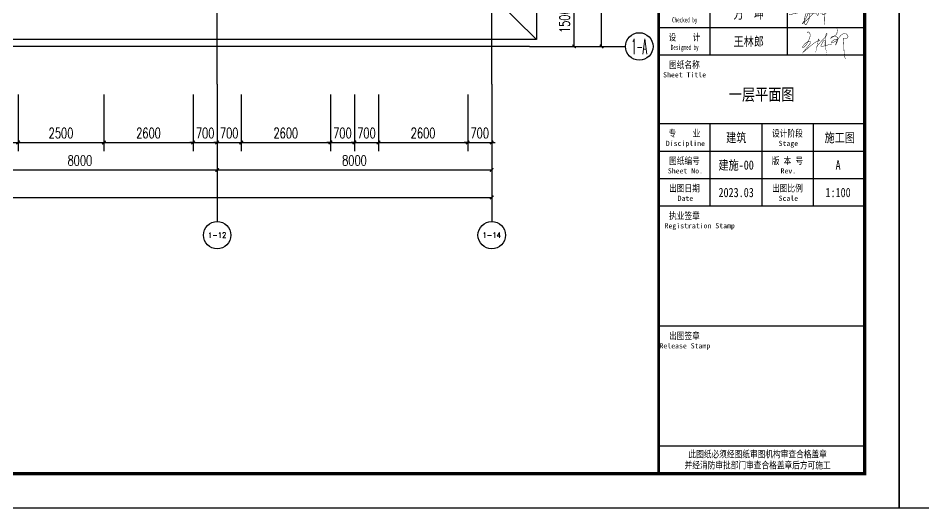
# Model space of a CAD drawing. Extents: x -6243262 to 3079315, y -2914302 to 172723.
# Drawn here: x -2521850 to -2495458, y -733350 to -719076 of the extents above; entities that cross this region are included whole.
import ezdxf
from ezdxf.enums import TextEntityAlignment as Align

# ---------------------------------------------------------------- set-up
doc = ezdxf.new("R2010")
doc.units = 0
doc.header["$LTSCALE"] = 1000
for name, color, linetype in [('AXIS', 3, 'Continuous'), ('AXIS_TEXT', 7, 'Continuous'), ('DOTE', 24, 'Continuous'), ('P-图框', 7, 'Continuous'), ('PUB_DIM', 3, 'Continuous'), ('PUB_TITLE', 4, 'Continuous'), ('图框字', 3, 'Continuous')]:
    doc.layers.add(name, color=color, linetype=linetype)
doc.styles.add('_TCH_AXIS', font='COMPLEX', dxfattribs={"bigfont": 'GBCBIG'})
doc.styles.add('_TCH_DIM_T3', font='SIMPLEX', dxfattribs={"width": 0.7058823529411765, "bigfont": 'GBCBIG'})
doc.styles.add('COMPLEX', font='COMPLEX')
doc.styles.add('STYLE-ARIAL', font='')
doc.styles.add('图签', font='', dxfattribs={"width": 0.66})
doc.styles.get('STYLE-ARIAL').set_extended_font_data('NSimSun')
doc.styles.get('图签').set_extended_font_data('SimSun')
doc.dimstyles.new('_TCH_ARCH&&100', dxfattribs={"dimtxt": 297.5, "dimasz": 100, "dimexe": 250, "dimexo": 300, "dimgap": 126.25, "dimtad": 1, "dimdec": 0, "dimzin": 0, "dimdsep": 46, "dimtxsty": '_TCH_DIM_T3', "dimblk": 'ARCHTICK', "dimcen": 0.09, "dimclrt": 7, "dimazin": 2, "dimtfac": 1, "dimtdec": 0, "dimtix": 1, "dimtmove": 2, "dimatfit": 3, "dimfxl": 0, "dimtolj": 1, "dimtzin": 0, "dimarcsym": 0})

# ---------------------------------------------------------------- blocks, each defined once
blk = doc.blocks.new('A$C80fbf071')
at = {"lineweight": 53, "const_width": 12.8}
for points in [[(-532.0570534121944, 239.7294344687543), (-518.017083357583, 265.1750960683858), (-494.1491342651716, 268.4870710706746), (-474.2619296252669, 255.2290735781135), (-455.0354294574354, 230.0459465825988), (-450.0801459086069, 207.2862159299839), (-445.6534259378968, 162.1706540143641), (-452.2935058915464, 122.2956866908062), (-475.5998561823217, 56.35911119703087), (-515.98541710258, -33.21567612406216), (-561.5079553019896, -107.5028715157241), (-597.3676905810717, -151.6793673479406), (-637.4559344899608, -180.0633970129129), (-662.480116409075, -186.3137400806008), (-672.0768488824251, -175.8931358062837), (-662.480116409075, -154.2239335071936), (-608.6822546851763, -84.5916785907757), (-555.330368479481, -41.26337147832965), (-505.3606303846755, -9.6500009445881), (-466.6307929599134, 2.064935632952256), (-434.6196612369968, -17.26165019985638), (-434.6196612369968, -44.59554144975846), (-460.6018646419107, -87.09585481163231), (-536.3351148760412, -184.1124884020828), (-632.715379894973, -299.7488838922873), (-652.4469976315158, -323.4227465009608), (-587.671852439642, -274.7071216833137), (-429.1523317206011, -131.8277123057924), (-306.459511059511, -40.51615760682034), (-225.7214244425413, 5.88178487305413), (-169.875378850702, 22.0175655221974), (-184.6751590478525, 38.82987765074358), (-204.1824586165021, 67.08264001368661), (-230.4289438116539, -99.69751579404692), (-255.9982069242105, -195.865960664727), (-246.5666505682457, -147.4485212326108), (-181.3055662357656, -69.43535396337393), (-95.00104443193413, 24.16832977652666), (-6.070222345588263, 119.1250764751749), (36.99119169116602, 178.9728686583403), (46.40623043180676, 215.283423861285), (28.23685742021189, 229.4098050427565), (9.406779936543899, 180.9923656106403), (4.022038480034098, 98.27377044319292), (-4.022038480034098, -98.27377044319292), (1.362702976475703, -178.9425762045139), (4.583637281670235, -198.2994544923131), (-10.48042470574728, -131.6156651258061), (-91.18547609925736, -155.2740719222638), (-130.9929206049419, -147.7514457750076), (-132.0830829870829, -134.8367627656262), (-89.0381865608797, -39.11260722394218), (-55.67261066794163, 9.284637237811694), (-32.00287291646237, 24.33998701811652), (-6.169328018411761, 15.73693000079948), (-2.948393710859818, -133.7664293801354), (43.31743702053791, -118.7110796010529), (141.2503575503943, -90.74104681130848), (189.6634778201696, -82.13798979399144)], [(333.3501831161848, 368.6036324823217), (346.2999907910707, 317.9041614937887), (335.5139902651426, 234.8422518444422), (305.2867606198706, 184.1427808559092), (259.9624337637506, 151.7803421950375), (188.7384915578295, 103.241732945462), (152.0363580763224, 79.51264375567553), (168.2236176669539, 115.1062775409373), (217.8755588233471, 139.9157975995622), (279.3871452724852, 146.3882853317482), (327.948924049153, 126.9708221352485), (357.1025089251925, 103.241732945462), (352.774894627335, 66.56766829136177), (319.3267306745111, 12.62690469386871), (244.8488189399359, -31.60007856131415), (191.9759434759617, -49.93711088891723), (172.551231967198, -38.07256629466428), (188.7384915578295, -10.02175362585695), (254.5611746943032, 38.51685562371858), (299.9020191633608, 57.93431882027653), (339.8250869524491, 50.38140021802974), (348.4637979400286, 24.49144928934402), (344.1361836397555, -11.10218449591775), (305.2867606198706, -98.47572013855097), (294.5007600962999, -111.4206956028647), (318.2365682947566, -27.28845256802742), (386.2395761907101, 91.37718834998668), (444.7614748990454, 165.8562359523785), (492.2496089065098, 202.5303006064787), (540.8113876831485, 220.86733293414), (615.2727818048152, 206.8419265997654), (651.9749152886798, 157.2228864812932), (657.359656742803, 122.7096835660923), (642.262559531926, 97.90016350630322), (616.3629441845405, 80.63346456407453), (561.3097439610865, 67.68848909976077), (520.313031402824, 75.2414077007852), (515.9854171049665, 75.2414077007852), (530.0419047701289, -30.74179235697375), (537.4252772581531, -229.4400974976888), (551.2340007460152, -407.1457318174944), (565.0427242338774, -467.5286906921829), (580.5857969653734, -521.0150674748293)]]:
    blk.add_lwpolyline(points, dxfattribs=at)
blk = doc.blocks.new('A$Ca6e7ed98')
at = {"layer": '图框字', "color": 0, "const_width": 14.96537856035086}
for points in [[(-219.4417643320048, -4.561755438808177), (-310.3332553611544, -2.659132995919208), (-353.6335702197393, 16.65985095645738), (-353.6335702197393, 16.65985095645738), (-311.2896840352332, -38.06459393767727), (-304.5257228455448, -117.4294864342082), (-341.500735534908, -228.0091485452285), (-400.4046472607588, -331.3116713303534), (-414.1113363973564, -341.6787743345267), (-427.4482913206448, -340.1977139613591), (-444.8597490985994, -325.017004941481), (-452.5499024486344, -306.4414268489199), (-456.5039897132374, -286.8942424696434), (-457.7930200393312, -259.8385230571876), (-457.4710276903934, -234.0708211894744), (-454.5057274746068, -202.0145254722083), (-450.6582637063111, -177.0972987129135), (-446.3614959518018, -144.7760485181207), (-438.4389988643234, -106.4979568830822), (-428.9410202662693, -73.95042469797772), (-419.6626542428858, -42.90664500596904), (-405.8514634709863, -3.503535565352649), (-394.9965550070046, 22.03724509703898), (-384.3676246990508, 41.02319900302246), (-377.5007532692398, 49.63246168486512), (-370.5428117433039, 51.86677646431053), (-361.561336295912, 48.05647793465323), (-352.6081454124942, 34.67771504830307), (-355.3983921272738, -14.35004956572811), (-365.7891435805941, -53.0314856528712), (-377.9405088827189, -87.48931085684308), (-398.2875608275644, -130.4205656273989), (-425.9905730752798, -172.3290769380692), (-460.3381918522646, -226.161498563175), (-480.0041265382897, -257.4897287796557), (-494.6996027233545, -278.3904502071528), (-504.872863463359, -290.8177420680586), (-517.0703792340064, -307.4210233192789), (-517.4305650742317, -312.8236656468653), (-512.0251251463196, -313.363802036889), (-447.9072714131617, -258.3290176314331), (-408.1658829416847, -222.6391061652103), (-378.7913749911822, -195.5833867527472), (-335.5945365005464, -161.0447008933552), (-292.9732527030865, -115.568412944529), (-267.7247027271369, -86.622855382142), (-244.8372531555651, -62.76768378462293), (-244.8372531555651, -62.76768378462293), (-212.1632519420818, -27.69045957220078), (-186.8749170796655, 1.104243329646124), (-170.1864833076834, 23.78102269674855), (-154.7101624147035, 37.75201796762849), (-131.7452649305633, 47.73111767131195), (-110.2784010437317, 54.21754845893156), (-79.325759257772, 66.69150299070316), (-52.86668779834872, 81.16140530573466), (-60.48257602681406, 96.56871592325479), (-77.93647101710667, 104.1855978417807), (-93.67006751018926, 115.7333303273626), (-103.9950412843318, 130.9667745567422), (-100.5533833596273, 117.6989154143885), (-97.84907200015732, 102.4654711850089), (-95.14529110584408, 71.75312429565383), (-95.88263767110766, 26.29856964476494), (-95.628014396847, -7.242621733661508), (-91.20287407501019, -45.57185054120055), (-86.53212838649051, -64.7364649449737), (-77.68184774249676, -76.03873900030158), (-67.3568739683542, -75.79296096271719), (-56.04841779707931, -58.59393164596986), (-47.44427298530354, -36.23516157357517), (-38.25343371205963, -1.866506814330933), (-15.76065021613613, 88.71021086246765), (-10.35680168340332, 111.6353251258115), (-7.354368907021126, 114.3960932534246), (-4.832537560927449, 112.235547693992), (-3.686732826259686, 73.99357168784627), (-1.229087763815187, 34.38687237685372), (0, 0), (2.12239108455833, -6.241291964703123), (6.793136773078004, -9.318151742685586), (11.98055552251753, -7.061723983875709), (21.28385340858949, 26.8693883383603), (53.05341153271729, 61.60686995748256), (80.2657435121946, 90.97942291457002), (102.26042022818, 112.6903489266115), (135.2564137906011, 135.4908163306609), (177.7466726948915, 151.4986691236918), (203.2710645512561, 153.9411083492741), (222.0070938210702, 147.1564839212224), (236.127015312959, 131.1444762328683), (240.743123090564, 110.2479097010291), (231.0154530805885, 79.25398875286919), (214.4516786203894, 49.67305181607662), (184.2947345664725, 9.156110825846554), (164.2012449655449, -12.01212193783431), (145.465215696051, -29.10951612322242), (145.465215696051, -29.10951612322242), (127.2723827450245, -42.13575212297292), (102.8343835258565, -51.36313538360992), (80.56863911566325, -48.64902992685529), (68.34937427335535, -39.9646595219092), (58.57396239967784, -22.32457208783308), (52.59190684824716, 31.7005727576834), (57.70293861543178, 100.2883060442909), (57.70293861543178, 100.2883060442909), (66.24077528287307, 149.9795754783117), (76.00133413210278, 202.1337390068438), (87.89966755581554, 251.5389598790716), (92.53328068339033, 266.9906959161235), (99.1757653526729, 283.2158816944939), (112.279846073041, 298.7497568152903), (120.5078910901502, 300.5772715354033), (129.6504580341862, 296.3130705216972), (132.6979803487484, 278.3425091072932), (136.0505201277847, 240.2696053793115), (133.4024380744086, 87.13422711192106), (132.0524042553734, 38.09176056093565), (128.2473776997358, -66.10694118147512), (123.9331045952276, -166.1302927485667), (120.9142273988982, -260.1472637389088), (120.9142273988982, -307.512750623333), (120.9142273988982, -307.512750623333), (120.9142273988982, -307.512750623333), (122.6371782219212, -336.362425986008)], [(-901.1133592585975, -53.95738809138857), (-741.2094125123986, -16.60072439256328), (-568.4549473897787, 19.10516744028428), (-441.2860053503828, 39.74093438991986), (-356.3452724282688, 54.30032675802067), (-166.0011132360087, 80.14697163615347), (38.06777090829564, 108.1749365506621), (274.3438469295506, 128.0609047009057), (476.9613784102257, 141.4879282944457), (643.271222366573, 145.962430931846), (840.3989699591766, 143.9684007922406), (1015.136313830473, 139.0017028646616), (1259.480234392307, 133.0180144088445), (1270.327185878734, 127.3299627344604), (1270.17494237941, 120.8007045642953), (1255.437559447193, 109.2600034400311), (732.1299709219893, 62.83576014641585), (633.4284414178983, 55.12906856783229), (86.8270670126949, 15.9471274002135), (-155.1987208222563, -1.707981578139879)], [(-219.4417643320048, -4.561755438808177), (-155.1987208222563, -1.707981578139879)]]:
    blk.add_lwpolyline(points, dxfattribs=at)
blk = doc.blocks.new('TQ-A2')
at = {"layer": 'P-图框'}
for p, q in [((-4500.000000000116, 12200.00022238411), (-4500, 19400.00022238411)), ((-2250.000000000175, 12200.00022238411), (-2250.000000000058, 17800.00022238411)), ((-6000, 13000.00022238411), (0, 13000.00022238411)), ((-4500.000000000058, 7800.000222384115), (-4500, 10200.00022238411)), ((-3000, 10200.00022238411), (-3000, 7800.000222384115)), ((-1500, 10200.00022238411), (-1500, 7800.000222384115)), ((-6000, 9400.000222384115), (0, 9400.000222384115)), ((-6000, 8600.000222384115), (0, 8600.000222384115))]:
    blk.add_line(p, q, dxfattribs=at)
at = {"layer": 'P-图框', "const_width": 80}
blk.add_lwpolyline([(-6000, 40000), (-6000, 0)], dxfattribs=at)
at = {"layer": 'P-图框'}
blk.add_lwpolyline([(-6000, 31900.00022238411), (-6000, 0), (0, 0), (0, 31900.00022238411)], close=True, dxfattribs=at)
at = {"layer": 'P-图框', "linetype": 'Continuous', "const_width": 40}
for points in [[(-6000, 12200.00022238411), (0, 12200.00022238411)], [(-6000, 10200.00022238411), (0, 10200.00022238411)], [(-6000, 7800.000222384115), (0, 7800.000222384115)], [(-6000, 4300.000222384115), (0, 4300.000222384115)], [(-6000, 800.0002223841147), (0, 800.0002223841147)]]:
    blk.add_lwpolyline(points, dxfattribs=at)
at = {"layer": 'P-图框'}
for name, p in [('A$Ca6e7ed98', (-1299.722362992354, 13424.79639597586)), ('A$C80fbf071', (-1143.019625361077, 12602.73685721285))]:
    blk.add_blockref(name, p, dxfattribs=at)
at = {"layer": 'P-图框', "color": 6, "style": '图签', "width": 0.8}
for s, p in [('万  坤', (-3377.847491015447, 13392.04124669859)), ('王林郎', (-3377.847491015447, 12592.04124669859)), ('建筑', (-3741.480264688027, 9792.041246698587)), ('施工图', (-728.0364462347934, 9792.041246698587)), ('A', (-774.9880090948427, 8992.041246698587)), ('2023.03', (-3745.091043053777, 8192.041246698587)), ('1:100', (-774.9880090948427, 8192.041246698587))]:
    blk.add_text(s, height=270, dxfattribs=at).set_placement(p, align=Align.MIDDLE_CENTER)
at = {"layer": 'P-图框'}
for s, height, style, width, p in [('Checked by', 150, 'STYLE-ARIAL', 0.6, (-5243.867888999579, 13223.08678610949)), ('设    计', 200, '图签', 0.8, (-5251.420774616476, 12716.03740748495)), ('Designed by', 150, 'STYLE-ARIAL', 0.6, (-5243.867888999579, 12423.08678610949)), ('图纸名称', 200, '图签', 0.8, (-5251.420774616476, 11916.03740748495)), ('Sheet Title', 150, 'STYLE-ARIAL', 0.9700000000000001, (-5247.199739783478, 11623.08678610949)), ('专    业', 200, '图签', 0.8, (-5251.420774616476, 9916.037407484953)), ('设计阶段', 200, '图签', 0.8, (-2251.420774616476, 9916.037407484953)), ('Discipline', 150, 'STYLE-ARIAL', 0.9700000000000001, (-5223.721875714778, 9623.086786109488)), ('Stage', 150, 'STYLE-ARIAL', 0.9700000000000001, (-2223.721875714778, 9623.086786109488)), ('图纸编号', 200, '图签', 0.8, (-5251.420774616476, 9116.037407484953)), ('版 本 号', 200, '图签', 0.8, (-2251.420774616476, 9116.037407484953)), ('Sheet No.', 150, 'STYLE-ARIAL', 0.9700000000000001, (-5223.721875714778, 8823.086786109488)), ('Rev.', 150, 'STYLE-ARIAL', 0.9700000000000001, (-2223.721875714778, 8823.086786109488)), ('出图日期', 200, '图签', 0.8, (-5251.420774616476, 8316.037407484953)), ('出图比例', 200, '图签', 0.8, (-2251.420774616476, 8316.037407484953)), ('Date', 150, 'STYLE-ARIAL', 0.9700000000000001, (-5223.721875714778, 8023.086786109488)), ('Scale', 150, 'STYLE-ARIAL', 0.9700000000000001, (-2223.721875714778, 8023.086786109488)), ('执业签章', 200, '图签', 0.8, (-5251.420774616476, 7516.037407484953)), ('Registration Stamp', 150, 'STYLE-ARIAL', 0.9700000000000001, (-4807.606877605605, 7223.086786109488)), ('出图签章', 200, '图签', 0.8, (-5251.420774616476, 4016.037407484953)), ('Release Stamp', 150, 'STYLE-ARIAL', 0.9700000000000001, (-5239.580023941293, 3723.086786109488)), ('此图纸必须经图纸审图机构审查合格盖章', 200, '图签', 0.8, (-3119.30655907921, 567.8683479190804)), ('并经消防审批部门审查合格盖章后方可施工', 200, '图签', 0.8, (-3119.30655907921, 246.0061874622479))]:
    blk.add_text(s, height=height, dxfattribs=dict(at, style=style, width=width)).set_placement(p, align=Align.MIDDLE_CENTER)
blk = doc.blocks.new('_AXISO')
at = {"color": 0}
blk.add_circle((0, 0), 0.5, dxfattribs=at)
at = {"layer": 'AXIS_TEXT', "color": 0, "style": 'COMPLEX', "width": 1.041666666666667}
blk.add_attdef('A', text='', height=0.56, dxfattribs=at).set_placement((-0.25, -0.28), (0.25, -0.28), align=Align.FIT)
blk = doc.blocks.new('_ArchTick')
at = {"color": 0, "linetype": 'ByBlock', "const_width": 0.4}
blk.add_lwpolyline([(-0.5, -0.5), (0.5, 0.5)], dxfattribs=at)
blk = doc.blocks.new('*D999')
at = {"layer": 'Defpoints', "color": 0, "transparency": 16777216}
for p in [(-2508750.379809696, -721001.570775203), (-2508050.379809699, -721001.570775203), (-2508050.379809699, -722701.5707751986)]:
    blk.add_point(p, dxfattribs=at)
at = {"layer": 'PUB_DIM', "color": 0, "lineweight": -2, "transparency": 16777216}
for p, q in [((-2508750.379809696, -721301.570775203), (-2508750.379809696, -722951.5707751986)), ((-2508050.379809699, -721301.570775203), (-2508050.379809699, -722951.5707751986)), ((-2508750.379809696, -722701.5707751986), (-2508850.379809696, -722701.5707751986)), ((-2508750.379809696, -722701.5707751986), (-2508050.379809699, -722701.5707751986)), ((-2508050.379809699, -722701.5707751986), (-2507950.379809699, -722701.5707751986))]:
    blk.add_line(p, q, dxfattribs=at)
at = {"layer": 'PUB_DIM', "color": 0, "lineweight": -2, "transparency": 16777216, "xscale": 100, "yscale": 100, "zscale": 100}
blk.add_blockref('_ArchTick', (-2508750.379809696, -722701.5707751986), dxfattribs=at)
at = {"layer": 'PUB_DIM', "color": 0, "lineweight": -2, "transparency": 16777216, "xscale": 100, "yscale": 100, "zscale": 100, "rotation": 180}
blk.add_blockref('_ArchTick', (-2508050.379809699, -722701.5707751986), dxfattribs=at)
at = {"layer": 'PUB_DIM', "color": 7, "transparency": 16777216, "insert": (-2508400.379809698, -722426.5707751986), "char_height": 297.5, "attachment_point": 5, "style": '_TCH_DIM_T3'}
blk.add_mtext('\\A1;700', dxfattribs=at)
blk = doc.blocks.new('*D1000')
at = {"layer": 'Defpoints', "color": 0, "transparency": 16777216}
for p in [(-2511350.379809697, -721001.570775203), (-2508750.379809696, -721001.570775203), (-2508750.379809696, -722701.5707751986)]:
    blk.add_point(p, dxfattribs=at)
at = {"layer": 'PUB_DIM', "color": 0, "lineweight": -2, "transparency": 16777216}
for p, q in [((-2511350.379809697, -721301.570775203), (-2511350.379809697, -722951.5707751986)), ((-2508750.379809696, -721301.570775203), (-2508750.379809696, -722951.5707751986)), ((-2511350.379809697, -722701.5707751986), (-2508750.379809696, -722701.5707751986))]:
    blk.add_line(p, q, dxfattribs=at)
at = {"layer": 'PUB_DIM', "color": 0, "lineweight": -2, "transparency": 16777216, "xscale": 100, "yscale": 100, "zscale": 100, "rotation": 180}
blk.add_blockref('_ArchTick', (-2511350.379809697, -722701.5707751986), dxfattribs=at)
at = {"layer": 'PUB_DIM', "color": 0, "lineweight": -2, "transparency": 16777216, "xscale": 100, "yscale": 100, "zscale": 100}
blk.add_blockref('_ArchTick', (-2508750.379809696, -722701.5707751986), dxfattribs=at)
at = {"layer": 'PUB_DIM', "color": 7, "transparency": 16777216, "insert": (-2510050.379809696, -722426.5707751986), "char_height": 297.5, "attachment_point": 5, "style": '_TCH_DIM_T3'}
blk.add_mtext('\\A1;2600', dxfattribs=at)
blk = doc.blocks.new('*D1001')
at = {"layer": 'Defpoints', "color": 0, "transparency": 16777216}
for p in [(-2512050.379809697, -721001.570775203), (-2511350.379809697, -721001.570775203), (-2511350.379809697, -722701.5707751986)]:
    blk.add_point(p, dxfattribs=at)
at = {"layer": 'PUB_DIM', "color": 0, "lineweight": -2, "transparency": 16777216}
for p, q in [((-2512050.379809697, -721301.570775203), (-2512050.379809697, -722951.5707751986)), ((-2511350.379809697, -721301.570775203), (-2511350.379809697, -722951.5707751986)), ((-2512050.379809697, -722701.5707751986), (-2512150.379809697, -722701.5707751986)), ((-2512050.379809697, -722701.5707751986), (-2511350.379809697, -722701.5707751986)), ((-2511350.379809697, -722701.5707751986), (-2511250.379809697, -722701.5707751986))]:
    blk.add_line(p, q, dxfattribs=at)
at = {"layer": 'PUB_DIM', "color": 0, "lineweight": -2, "transparency": 16777216, "xscale": 100, "yscale": 100, "zscale": 100}
blk.add_blockref('_ArchTick', (-2512050.379809697, -722701.5707751986), dxfattribs=at)
at = {"layer": 'PUB_DIM', "color": 0, "lineweight": -2, "transparency": 16777216, "xscale": 100, "yscale": 100, "zscale": 100, "rotation": 180}
blk.add_blockref('_ArchTick', (-2511350.379809697, -722701.5707751986), dxfattribs=at)
at = {"layer": 'PUB_DIM', "color": 7, "transparency": 16777216, "insert": (-2511700.379809697, -722426.5707751986), "char_height": 297.5, "attachment_point": 5, "style": '_TCH_DIM_T3'}
blk.add_mtext('\\A1;700', dxfattribs=at)
blk = doc.blocks.new('*D1002')
at = {"layer": 'Defpoints', "color": 0, "transparency": 16777216}
for p in [(-2512750.379809696, -721001.570775203), (-2512050.379809697, -721001.570775203), (-2512050.379809697, -722701.5707751986)]:
    blk.add_point(p, dxfattribs=at)
at = {"layer": 'PUB_DIM', "color": 0, "lineweight": -2, "transparency": 16777216}
for p, q in [((-2512750.379809696, -721301.570775203), (-2512750.379809696, -722951.5707751986)), ((-2512050.379809697, -721301.570775203), (-2512050.379809697, -722951.5707751986)), ((-2512750.379809696, -722701.5707751986), (-2512850.379809696, -722701.5707751986)), ((-2512750.379809696, -722701.5707751986), (-2512050.379809697, -722701.5707751986)), ((-2512050.379809697, -722701.5707751986), (-2511950.379809697, -722701.5707751986))]:
    blk.add_line(p, q, dxfattribs=at)
at = {"layer": 'PUB_DIM', "color": 0, "lineweight": -2, "transparency": 16777216, "xscale": 100, "yscale": 100, "zscale": 100}
blk.add_blockref('_ArchTick', (-2512750.379809696, -722701.5707751986), dxfattribs=at)
at = {"layer": 'PUB_DIM', "color": 0, "lineweight": -2, "transparency": 16777216, "xscale": 100, "yscale": 100, "zscale": 100, "rotation": 180}
blk.add_blockref('_ArchTick', (-2512050.379809697, -722701.5707751986), dxfattribs=at)
at = {"layer": 'PUB_DIM', "color": 7, "transparency": 16777216, "insert": (-2512400.379809696, -722426.5707751986), "char_height": 297.5, "attachment_point": 5, "style": '_TCH_DIM_T3'}
blk.add_mtext('\\A1;700', dxfattribs=at)
blk = doc.blocks.new('*D1003')
at = {"layer": 'Defpoints', "color": 0, "transparency": 16777216}
for p in [(-2515350.379809707, -721001.570775203), (-2512750.379809696, -721001.570775203), (-2512750.379809696, -722701.5707751986)]:
    blk.add_point(p, dxfattribs=at)
at = {"layer": 'PUB_DIM', "color": 0, "lineweight": -2, "transparency": 16777216}
for p, q in [((-2515350.379809707, -721301.570775203), (-2515350.379809707, -722951.5707751986)), ((-2512750.379809696, -721301.570775203), (-2512750.379809696, -722951.5707751986)), ((-2515350.379809707, -722701.5707751986), (-2512750.379809696, -722701.5707751986))]:
    blk.add_line(p, q, dxfattribs=at)
at = {"layer": 'PUB_DIM', "color": 0, "lineweight": -2, "transparency": 16777216, "xscale": 100, "yscale": 100, "zscale": 100, "rotation": 180}
blk.add_blockref('_ArchTick', (-2515350.379809707, -722701.5707751986), dxfattribs=at)
at = {"layer": 'PUB_DIM', "color": 0, "lineweight": -2, "transparency": 16777216, "xscale": 100, "yscale": 100, "zscale": 100}
blk.add_blockref('_ArchTick', (-2512750.379809696, -722701.5707751986), dxfattribs=at)
at = {"layer": 'PUB_DIM', "color": 7, "transparency": 16777216, "insert": (-2514050.379809702, -722426.5707751986), "char_height": 297.5, "attachment_point": 5, "style": '_TCH_DIM_T3'}
blk.add_mtext('\\A1;2600', dxfattribs=at)
blk = doc.blocks.new('*D1004')
at = {"layer": 'Defpoints', "color": 0, "transparency": 16777216}
for p in [(-2516050.379809697, -721001.570775203), (-2515350.379809707, -721001.570775203), (-2515350.379809707, -722701.5707751986)]:
    blk.add_point(p, dxfattribs=at)
at = {"layer": 'PUB_DIM', "color": 0, "lineweight": -2, "transparency": 16777216}
for p, q in [((-2516050.379809697, -721301.570775203), (-2516050.379809697, -722951.5707751986)), ((-2515350.379809707, -721301.570775203), (-2515350.379809707, -722951.5707751986)), ((-2516050.379809697, -722701.5707751986), (-2516150.379809697, -722701.5707751986)), ((-2516050.379809697, -722701.5707751986), (-2515350.379809707, -722701.5707751986)), ((-2515350.379809707, -722701.5707751986), (-2515250.379809707, -722701.5707751986))]:
    blk.add_line(p, q, dxfattribs=at)
at = {"layer": 'PUB_DIM', "color": 0, "lineweight": -2, "transparency": 16777216, "xscale": 100, "yscale": 100, "zscale": 100}
blk.add_blockref('_ArchTick', (-2516050.379809697, -722701.5707751986), dxfattribs=at)
at = {"layer": 'PUB_DIM', "color": 0, "lineweight": -2, "transparency": 16777216, "xscale": 100, "yscale": 100, "zscale": 100, "rotation": 180}
blk.add_blockref('_ArchTick', (-2515350.379809707, -722701.5707751986), dxfattribs=at)
at = {"layer": 'PUB_DIM', "color": 7, "transparency": 16777216, "insert": (-2515700.379809702, -722426.5707751986), "char_height": 297.5, "attachment_point": 5, "style": '_TCH_DIM_T3'}
blk.add_mtext('\\A1;700', dxfattribs=at)
blk = doc.blocks.new('*D1005')
at = {"layer": 'Defpoints', "color": 0, "transparency": 16777216}
for p in [(-2516750.379809696, -721001.570775203), (-2516050.379809697, -721001.570775203), (-2516050.379809697, -722701.5707751986)]:
    blk.add_point(p, dxfattribs=at)
at = {"layer": 'PUB_DIM', "color": 0, "lineweight": -2, "transparency": 16777216}
for p, q in [((-2516750.379809696, -721301.570775203), (-2516750.379809696, -722951.5707751986)), ((-2516050.379809697, -721301.570775203), (-2516050.379809697, -722951.5707751986)), ((-2516750.379809696, -722701.5707751986), (-2516850.379809696, -722701.5707751986)), ((-2516750.379809696, -722701.5707751986), (-2516050.379809697, -722701.5707751986)), ((-2516050.379809697, -722701.5707751986), (-2515950.379809697, -722701.5707751986))]:
    blk.add_line(p, q, dxfattribs=at)
at = {"layer": 'PUB_DIM', "color": 0, "lineweight": -2, "transparency": 16777216, "xscale": 100, "yscale": 100, "zscale": 100}
blk.add_blockref('_ArchTick', (-2516750.379809696, -722701.5707751986), dxfattribs=at)
at = {"layer": 'PUB_DIM', "color": 0, "lineweight": -2, "transparency": 16777216, "xscale": 100, "yscale": 100, "zscale": 100, "rotation": 180}
blk.add_blockref('_ArchTick', (-2516050.379809697, -722701.5707751986), dxfattribs=at)
at = {"layer": 'PUB_DIM', "color": 7, "transparency": 16777216, "insert": (-2516400.379809696, -722426.5707751986), "char_height": 297.5, "attachment_point": 5, "style": '_TCH_DIM_T3'}
blk.add_mtext('\\A1;700', dxfattribs=at)
blk = doc.blocks.new('*D1006')
at = {"layer": 'Defpoints', "color": 0, "transparency": 16777216}
for p in [(-2519350.379809688, -721001.570775203), (-2516750.379809696, -721001.570775203), (-2516750.379809696, -722701.5707751986)]:
    blk.add_point(p, dxfattribs=at)
at = {"layer": 'PUB_DIM', "color": 0, "lineweight": -2, "transparency": 16777216}
for p, q in [((-2519350.379809688, -721301.570775203), (-2519350.379809688, -722951.5707751986)), ((-2516750.379809696, -721301.570775203), (-2516750.379809696, -722951.5707751986)), ((-2519350.379809688, -722701.5707751986), (-2516750.379809696, -722701.5707751986))]:
    blk.add_line(p, q, dxfattribs=at)
at = {"layer": 'PUB_DIM', "color": 0, "lineweight": -2, "transparency": 16777216, "xscale": 100, "yscale": 100, "zscale": 100, "rotation": 180}
blk.add_blockref('_ArchTick', (-2519350.379809688, -722701.5707751986), dxfattribs=at)
at = {"layer": 'PUB_DIM', "color": 0, "lineweight": -2, "transparency": 16777216, "xscale": 100, "yscale": 100, "zscale": 100}
blk.add_blockref('_ArchTick', (-2516750.379809696, -722701.5707751986), dxfattribs=at)
at = {"layer": 'PUB_DIM', "color": 7, "transparency": 16777216, "insert": (-2518050.379809692, -722426.5707751986), "char_height": 297.5, "attachment_point": 5, "style": '_TCH_DIM_T3'}
blk.add_mtext('\\A1;2600', dxfattribs=at)
blk = doc.blocks.new('*D1007')
at = {"layer": 'Defpoints', "color": 0, "transparency": 16777216}
for p in [(-2521850.379809682, -721001.570775203), (-2519350.379809688, -721001.570775203), (-2519350.379809688, -722701.5707751986)]:
    blk.add_point(p, dxfattribs=at)
at = {"layer": 'PUB_DIM', "color": 0, "lineweight": -2, "transparency": 16777216}
for p, q in [((-2521850.379809682, -721301.570775203), (-2521850.379809682, -722951.5707751986)), ((-2519350.379809688, -721301.570775203), (-2519350.379809688, -722951.5707751986)), ((-2521850.379809682, -722701.5707751986), (-2519350.379809688, -722701.5707751986))]:
    blk.add_line(p, q, dxfattribs=at)
at = {"layer": 'PUB_DIM', "color": 0, "lineweight": -2, "transparency": 16777216, "xscale": 100, "yscale": 100, "zscale": 100, "rotation": 180}
blk.add_blockref('_ArchTick', (-2521850.379809682, -722701.5707751986), dxfattribs=at)
at = {"layer": 'PUB_DIM', "color": 0, "lineweight": -2, "transparency": 16777216, "xscale": 100, "yscale": 100, "zscale": 100}
blk.add_blockref('_ArchTick', (-2519350.379809688, -722701.5707751986), dxfattribs=at)
at = {"layer": 'PUB_DIM', "color": 7, "transparency": 16777216, "insert": (-2520600.379809685, -722426.5707751986), "char_height": 297.5, "attachment_point": 5, "style": '_TCH_DIM_T3'}
blk.add_mtext('\\A1;2500', dxfattribs=at)
blk = doc.blocks.new('*D1008')
at = {"layer": 'Defpoints', "color": 0, "transparency": 16777216}
for p in [(-2523350.379809707, -721001.570775203), (-2521850.379809682, -721001.570775203), (-2521850.379809682, -722701.5707751986)]:
    blk.add_point(p, dxfattribs=at)
at = {"layer": 'PUB_DIM', "color": 0, "lineweight": -2, "transparency": 16777216}
for p, q in [((-2523350.379809707, -721301.570775203), (-2523350.379809707, -722951.5707751986)), ((-2521850.379809682, -721301.570775203), (-2521850.379809682, -722951.5707751986)), ((-2523350.379809707, -722701.5707751986), (-2521850.379809682, -722701.5707751986))]:
    blk.add_line(p, q, dxfattribs=at)
at = {"layer": 'PUB_DIM', "color": 0, "lineweight": -2, "transparency": 16777216, "xscale": 100, "yscale": 100, "zscale": 100, "rotation": 180}
blk.add_blockref('_ArchTick', (-2523350.379809707, -722701.5707751986), dxfattribs=at)
at = {"layer": 'PUB_DIM', "color": 0, "lineweight": -2, "transparency": 16777216, "xscale": 100, "yscale": 100, "zscale": 100}
blk.add_blockref('_ArchTick', (-2521850.379809682, -722701.5707751986), dxfattribs=at)
at = {"layer": 'PUB_DIM', "color": 7, "transparency": 16777216, "insert": (-2522600.379809694, -722426.5707751986), "char_height": 297.5, "attachment_point": 5, "style": '_TCH_DIM_T3'}
blk.add_mtext('\\A1;1500', dxfattribs=at)
blk = doc.blocks.new('*D1320')
at = {"layer": 'AXIS', "color": 0, "lineweight": -2, "transparency": 16777216}
for p, q in [((-2506650.379809697, -718401.5707752107), (-2505400.379809697, -718401.5707752107)), ((-2505650.379809697, -719901.5707752027), (-2505650.379809697, -718401.5707752107)), ((-2506650.379809697, -719901.5707752027), (-2505400.379809697, -719901.5707752027))]:
    blk.add_line(p, q, dxfattribs=at)
at = {"layer": 'Defpoints', "color": 0, "transparency": 16777216}
for p in [(-2506950.379809697, -718401.5707752107), (-2505650.379809697, -718401.5707752107), (-2506950.379809697, -719901.5707752027)]:
    blk.add_point(p, dxfattribs=at)
at = {"layer": 'AXIS', "color": 0, "lineweight": -2, "transparency": 16777216, "xscale": 100, "yscale": 100, "zscale": 100}
for p, rotation in [((-2505650.379809697, -718401.5707752107), 90), ((-2505650.379809697, -719901.5707752027), 270)]:
    blk.add_blockref('_ArchTick', p, dxfattribs=dict(at, rotation=rotation))
at = {"layer": 'AXIS', "color": 7, "transparency": 16777216, "insert": (-2505925.379809697, -719151.5707752072), "char_height": 297.5, "attachment_point": 5, "rotation": 90, "style": '_TCH_DIM_T3'}
blk.add_mtext('\\A1;1500', dxfattribs=at)
blk = doc.blocks.new('*D1323')
at = {"layer": 'AXIS', "color": 0, "lineweight": -2, "transparency": 16777216}
for p, q in [((-2506650.379809697, -704401.5707752041), (-2504600.379809697, -704401.5707752041)), ((-2504850.379809697, -719901.5707752027), (-2504850.379809697, -704401.5707752041)), ((-2506650.379809697, -719901.5707752027), (-2504600.379809697, -719901.5707752027))]:
    blk.add_line(p, q, dxfattribs=at)
at = {"layer": 'Defpoints', "color": 0, "transparency": 16777216}
for p in [(-2506950.379809697, -704401.5707752041), (-2504850.379809697, -704401.5707752041), (-2506950.379809697, -719901.5707752027)]:
    blk.add_point(p, dxfattribs=at)
at = {"layer": 'AXIS', "color": 0, "lineweight": -2, "transparency": 16777216, "xscale": 100, "yscale": 100, "zscale": 100}
for p, rotation in [((-2504850.379809697, -704401.5707752041), 90), ((-2504850.379809697, -719901.5707752027), 270)]:
    blk.add_blockref('_ArchTick', p, dxfattribs=dict(at, rotation=rotation))
at = {"layer": 'AXIS', "color": 7, "transparency": 16777216, "insert": (-2505125.379809697, -712151.5707752039), "char_height": 297.5, "attachment_point": 5, "rotation": 90, "style": '_TCH_DIM_T3'}
blk.add_mtext('\\A1;15500', dxfattribs=at)
blk = doc.blocks.new('*D1332')
at = {"layer": 'AXIS', "color": 0, "lineweight": -2, "transparency": 16777216}
for p, q in [((-2516050.379809697, -721301.5707752055), (-2516050.379809697, -723751.5707752055)), ((-2508050.379809696, -721301.5707752055), (-2508050.379809696, -723751.5707752055)), ((-2516050.379809697, -723501.5707752055), (-2508050.379809696, -723501.5707752055))]:
    blk.add_line(p, q, dxfattribs=at)
at = {"layer": 'Defpoints', "color": 0, "transparency": 16777216}
for p in [(-2516050.379809697, -721001.5707752055), (-2508050.379809696, -721001.5707752055), (-2508050.379809696, -723501.5707752055)]:
    blk.add_point(p, dxfattribs=at)
at = {"layer": 'AXIS', "color": 0, "lineweight": -2, "transparency": 16777216, "xscale": 100, "yscale": 100, "zscale": 100, "rotation": 180}
blk.add_blockref('_ArchTick', (-2516050.379809697, -723501.5707752055), dxfattribs=at)
at = {"layer": 'AXIS', "color": 0, "lineweight": -2, "transparency": 16777216, "xscale": 100, "yscale": 100, "zscale": 100}
blk.add_blockref('_ArchTick', (-2508050.379809696, -723501.5707752055), dxfattribs=at)
at = {"layer": 'AXIS', "color": 7, "transparency": 16777216, "insert": (-2512050.379809696, -723226.5707752055), "char_height": 297.5, "attachment_point": 5, "style": '_TCH_DIM_T3'}
blk.add_mtext('\\A1;8000', dxfattribs=at)
blk = doc.blocks.new('*D1333')
at = {"layer": 'AXIS', "color": 0, "lineweight": -2, "transparency": 16777216}
for p, q in [((-2524050.379809696, -721301.5707752055), (-2524050.379809696, -723751.5707752055)), ((-2516050.379809697, -721301.5707752055), (-2516050.379809697, -723751.5707752055)), ((-2524050.379809696, -723501.5707752055), (-2516050.379809697, -723501.5707752055))]:
    blk.add_line(p, q, dxfattribs=at)
at = {"layer": 'Defpoints', "color": 0, "transparency": 16777216}
for p in [(-2524050.379809696, -721001.5707752055), (-2516050.379809697, -721001.5707752055), (-2516050.379809697, -723501.5707752055)]:
    blk.add_point(p, dxfattribs=at)
at = {"layer": 'AXIS', "color": 0, "lineweight": -2, "transparency": 16777216, "xscale": 100, "yscale": 100, "zscale": 100, "rotation": 180}
blk.add_blockref('_ArchTick', (-2524050.379809696, -723501.5707752055), dxfattribs=at)
at = {"layer": 'AXIS', "color": 0, "lineweight": -2, "transparency": 16777216, "xscale": 100, "yscale": 100, "zscale": 100}
blk.add_blockref('_ArchTick', (-2516050.379809697, -723501.5707752055), dxfattribs=at)
at = {"layer": 'AXIS', "color": 7, "transparency": 16777216, "insert": (-2520050.379809696, -723226.5707752055), "char_height": 297.5, "attachment_point": 5, "style": '_TCH_DIM_T3'}
blk.add_mtext('\\A1;8000', dxfattribs=at)
blk = doc.blocks.new('*D1340')
at = {"layer": 'AXIS', "color": 0, "lineweight": -2, "transparency": 16777216}
for p, q in [((-2548050.379809696, -721301.5707752055), (-2548050.379809696, -724551.5707752055)), ((-2508050.379809696, -721301.5707752055), (-2508050.379809696, -724551.5707752055)), ((-2548050.379809696, -724301.5707752055), (-2508050.379809696, -724301.5707752055))]:
    blk.add_line(p, q, dxfattribs=at)
at = {"layer": 'Defpoints', "color": 0, "transparency": 16777216}
for p in [(-2548050.379809696, -721001.5707752055), (-2508050.379809696, -721001.5707752055), (-2508050.379809696, -724301.5707752055)]:
    blk.add_point(p, dxfattribs=at)
at = {"layer": 'AXIS', "color": 0, "lineweight": -2, "transparency": 16777216, "xscale": 100, "yscale": 100, "zscale": 100, "rotation": 180}
blk.add_blockref('_ArchTick', (-2548050.379809696, -724301.5707752055), dxfattribs=at)
at = {"layer": 'AXIS', "color": 0, "lineweight": -2, "transparency": 16777216, "xscale": 100, "yscale": 100, "zscale": 100}
blk.add_blockref('_ArchTick', (-2508050.379809696, -724301.5707752055), dxfattribs=at)
at = {"layer": 'AXIS', "color": 7, "transparency": 16777216, "insert": (-2528050.379809696, -724026.5707752055), "char_height": 297.5, "attachment_point": 5, "style": '_TCH_DIM_T3'}
blk.add_mtext('\\A1;40000', dxfattribs=at)

msp = doc.modelspace()

# ---------------------------------------------------------------- linework, layer by layer
at = {"color": 2}
for points in [[(-2523800.379809695, -703101.5707752027), (-2506750.379809698, -703101.5707752027), (-2506750.379809698, -719701.5707752028), (-2522750.379809691, -719701.5707752028), (-2522750.37980969, -721201.5707751978), (-2528350.379809701, -721201.5707751978), (-2528350.379809699, -719701.570775203), (-2543750.379809693, -719701.570775208), (-2543750.379809696, -721201.5707752099), (-2549350.379809701, -721201.5707751962), (-2549350.379809698, -703101.5707752027), (-2532300.379809693, -703101.5707752027)], [(-2507950.379809698, -718501.5707752028), (-2506750.379809698, -719701.5707752028)]]:
    msp.add_lwpolyline(points, dxfattribs=at)
at = {"layer": 'AXIS'}
for p, q in [((-2506950.379809697, -719901.5707752027), (-2504150.379809697, -719901.5707752027)), ((-2516050.379809694, -721001.5707752056), (-2516050.379809694, -725001.5707752056)), ((-2508050.379809699, -721001.5707752056), (-2508050.379809699, -725001.5707752056))]:
    msp.add_line(p, q, dxfattribs=at)
at = {"layer": 'DOTE'}
for p, q in [((-2516050.379809694, -721001.5707752056), (-2516050.379809694, -700301.5707752056)), ((-2508050.379809699, -721001.5707752056), (-2508050.379809699, -700301.5707752056)), ((-2506950.379809697, -719901.5707752027), (-2549150.379809697, -719901.5707752027))]:
    msp.add_line(p, q, dxfattribs=at)
at = {"layer": 'PUB_TITLE'}
for points in [[(-2555582.923189898, -733350.4982506996), (-2496182.923189898, -733350.4982506996), (-2496182.923189898, -691350.4982506996), (-2555582.923189898, -691350.4982506996)], [(-2496182.923189898, -733350.4982506996), (-2436782.923189898, -733350.4982506996), (-2436782.923189898, -691350.4982506996), (-2496182.923189898, -691350.4982506996)]]:
    msp.add_lwpolyline(points, close=True, dxfattribs=at)
at = {"layer": 'PUB_TITLE', "const_width": 100}
msp.add_lwpolyline([(-2554082.923189898, -732350.4982506996), (-2497182.923189898, -732350.4982506996), (-2497182.923189898, -692350.4982506996), (-2554082.923189898, -692350.4982506996)], close=True, dxfattribs=at)

# ---------------------------------------------------------------- block references
at = {"layer": 'AXIS'}
ref = msp.add_blockref('_AXISO', (-2503750.379809697, -719901.5707752027), dxfattribs=dict(at, xscale=800, yscale=800, zscale=800))
ref.add_attrib('A', '1-A', dxfattribs={"layer": 'AXIS_TEXT', "height": 452.5483399593904, "style": '_TCH_AXIS', "width": 0.3559322033897075}).set_placement((-2503976.653979677, -720127.8449451824), (-2503524.105639718, -720127.8449451824), align=Align.FIT)
at = {"layer": 'AXIS', "color": 8}
ref = msp.add_blockref('_AXISO', (-2516050.379809694, -725401.5707752056), dxfattribs=dict(at, xscale=800, yscale=800, zscale=800))
ref.add_attrib('A', '1-12', dxfattribs={"layer": 'AXIS_TEXT', "height": 160.9148159171534, "style": '_TCH_AXIS'}).set_placement((-2516318.571169556, -725482.0281831642), (-2515782.188449833, -725482.0281831642), align=Align.FIT)
ref = msp.add_blockref('_AXISO', (-2508050.379809699, -725401.5707752056), dxfattribs=dict(at, xscale=800, yscale=800, zscale=800))
ref.add_attrib('A', '1-14', dxfattribs={"layer": 'AXIS_TEXT', "height": 156.8, "style": '_TCH_AXIS'}).set_placement((-2508319.1798097, -725479.9707752056), (-2507781.5798097, -725479.9707752056), align=Align.FIT)
at = {"layer": 'P-图框'}
msp.add_blockref('TQ-A2', (-2497182.923189898, -732350.4982506996), dxfattribs=at)

# ---------------------------------------------------------------- texts
at = {"layer": 'P-图框', "color": 6, "style": '图签', "width": 0.8}
for s, height, p in [('一层平面图', 350, (-2500184.270566439, -721301.7917824379)), ('建施-00', 270, (-2500928.014232951, -723358.457004001))]:
    msp.add_text(s, height=height, dxfattribs=at).set_placement(p, align=Align.MIDDLE_CENTER)

# ---------------------------------------------------------------- dimensions: what is measured, and where the dimension line sits
at = {"layer": 'AXIS'}
for p1, p2, distance, picture, middle in [((-2506950.379809697, -719901.5707752027), (-2506950.379809697, -704401.5707752041), -2100, '*D1323', (-2505125.379809697, -712151.5707752039)), ((-2506950.379809697, -719901.5707752027), (-2506950.379809697, -718401.5707752107), -1300, '*D1320', (-2505925.379809697, -719151.5707752072)), ((-2548050.379809696, -721001.5707752055), (-2508050.379809696, -721001.5707752055), -3300, '*D1340', (-2528050.379809696, -724026.5707752055)), ((-2524050.379809696, -721001.5707752055), (-2516050.379809697, -721001.5707752055), -2500, '*D1333', (-2520050.379809696, -723226.5707752055)), ((-2516050.379809697, -721001.5707752055), (-2508050.379809696, -721001.5707752055), -2500, '*D1332', (-2512050.379809696, -723226.5707752055))]:
    dim = msp.add_aligned_dim(p1=p1, p2=p2, distance=distance, dimstyle='_TCH_ARCH&&100', dxfattribs=at)
    dim.commit()
    dim.dimension.update_dxf_attribs({"geometry": picture, "text_midpoint": middle})
at = {"layer": 'PUB_DIM'}
for p1, p2, picture, middle in [((-2523350.379809707, -721001.570775203), (-2521850.379809682, -721001.570775203), '*D1008', (-2522600.379809694, -722426.5707751986)), ((-2521850.379809682, -721001.570775203), (-2519350.379809688, -721001.570775203), '*D1007', (-2520600.379809685, -722426.5707751986)), ((-2519350.379809688, -721001.570775203), (-2516750.379809696, -721001.570775203), '*D1006', (-2518050.379809692, -722426.5707751986)), ((-2516750.379809696, -721001.570775203), (-2516050.379809697, -721001.570775203), '*D1005', (-2516400.379809696, -722426.5707751986)), ((-2516050.379809697, -721001.570775203), (-2515350.379809707, -721001.570775203), '*D1004', (-2515700.379809702, -722426.5707751986)), ((-2515350.379809707, -721001.570775203), (-2512750.379809696, -721001.570775203), '*D1003', (-2514050.379809702, -722426.5707751986)), ((-2512750.379809696, -721001.570775203), (-2512050.379809697, -721001.570775203), '*D1002', (-2512400.379809696, -722426.5707751986)), ((-2512050.379809697, -721001.570775203), (-2511350.379809697, -721001.570775203), '*D1001', (-2511700.379809697, -722426.5707751986)), ((-2511350.379809697, -721001.570775203), (-2508750.379809696, -721001.570775203), '*D1000', (-2510050.379809696, -722426.5707751986)), ((-2508750.379809696, -721001.570775203), (-2508050.379809699, -721001.570775203), '*D999', (-2508400.379809698, -722426.5707751986))]:
    dim = msp.add_aligned_dim(p1=p1, p2=p2, distance=-1699.9999999955762, dimstyle='_TCH_ARCH&&100', dxfattribs=at)
    dim.commit()
    dim.dimension.update_dxf_attribs({"geometry": picture, "text_midpoint": middle})

doc.saveas('drawing.dxf')
